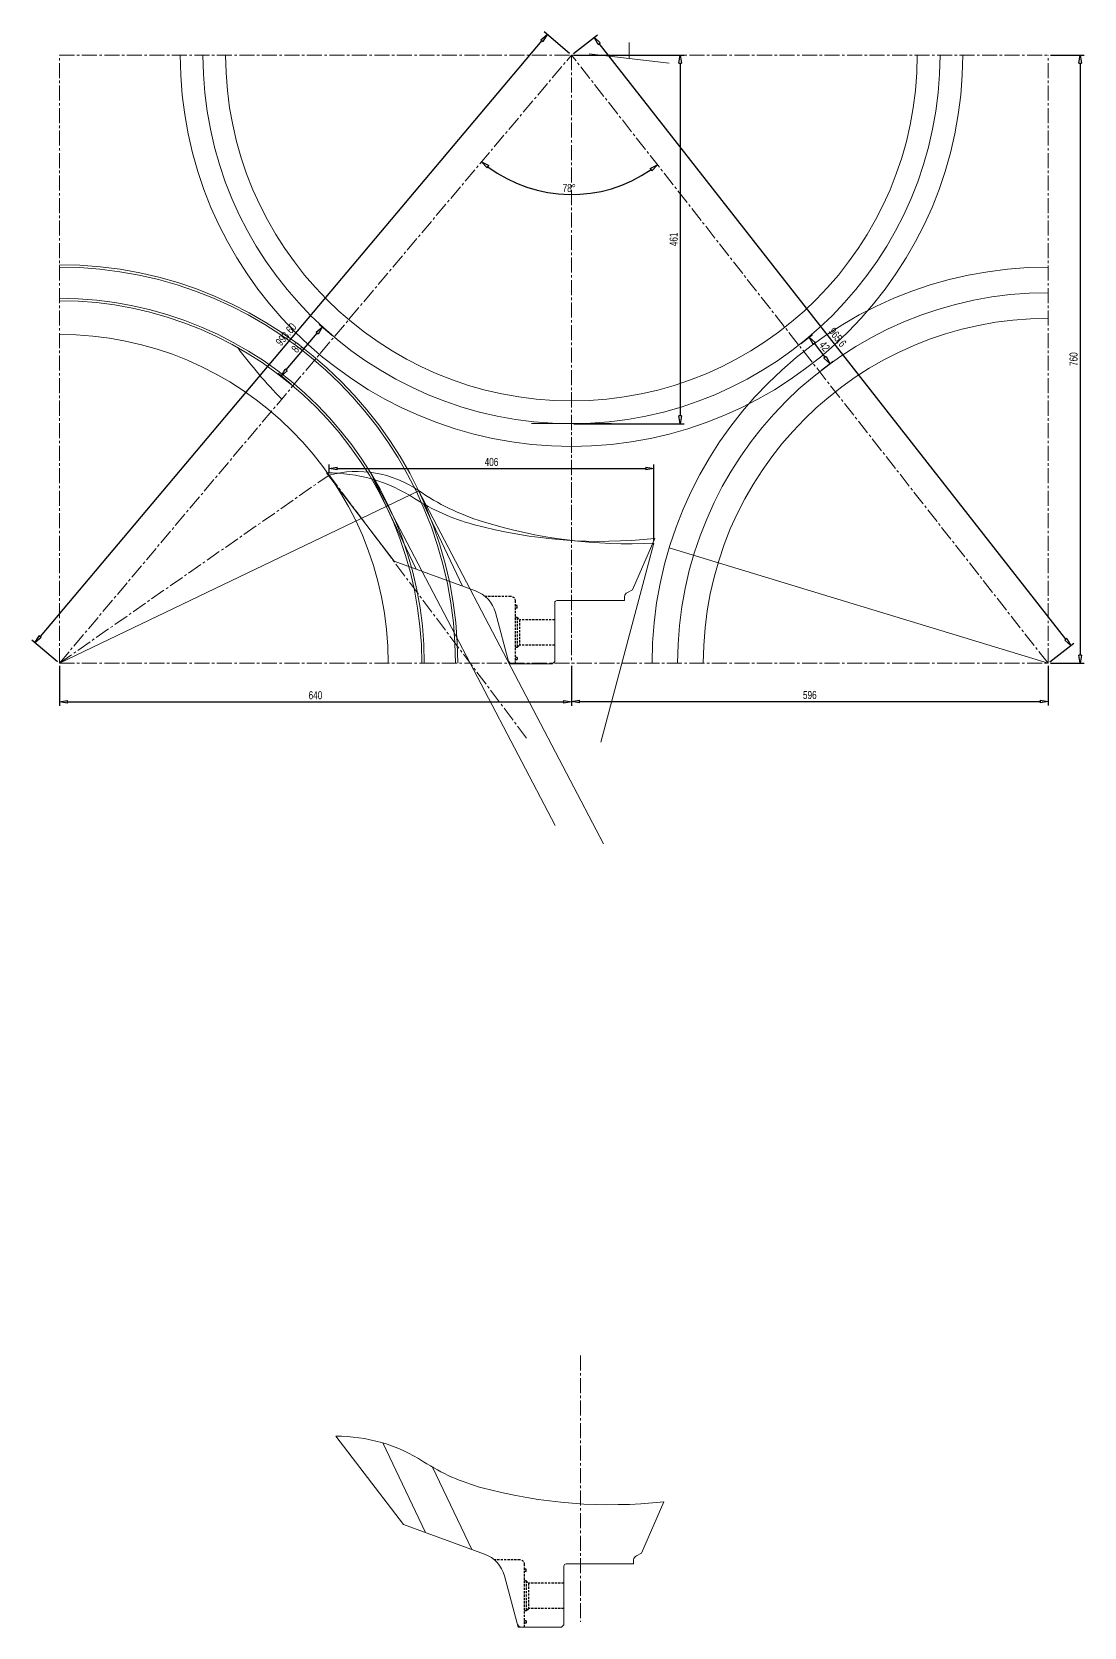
# Model space of a CAD drawing. Header units: millimetres. Extents: x 135002 to 160744, y 22203 to 27033.
# Drawn here: x 159429 to 160744, y 22697 to 24691 of the extents above; entities that cross this region are included whole.
import ezdxf

# ---------------------------------------------------------------- set-up
doc = ezdxf.new("R2010")
doc.units = ezdxf.units.MM
doc.header["$LTSCALE"] = 25
doc.linetypes.add('CENTER2', pattern=[1.125, 0.75, -0.125, 0.125, -0.125])
doc.linetypes.add('HIDDEN', pattern=[0.375, 0.25, -0.125])
doc.layers.get('0').update_dxf_attribs({"linetype": 'CONTINUOUS'})
doc.layers.get('Defpoints').update_dxf_attribs({"linetype": 'CONTINUOUS'})
for name, color, linetype, lineweight in [('04 DIMENSION', 7, 'CONTINUOUS', 18), ('cen line', 1, 'CENTER2', 13), ('main', 7, 'CONTINUOUS', 30)]:
    doc.layers.add(name, color=color, linetype=linetype, lineweight=lineweight)
doc.styles.add('DIM-1', font='swisscl.ttf')
doc.dimstyles.new('DIM-1', dxfattribs={"dimscale": 5, "dimtxt": 2, "dimasz": 2, "dimexe": 1, "dimexo": 0.6, "dimgap": 0.6, "dimtad": 1, "dimdec": 0, "dimzin": 0, "dimdsep": 46, "dimtxsty": 'DIM-1', "dimblk": 'CLOSEDBLANK', "dimcen": 0, "dimclrd": 8, "dimclre": 8, "dimclrt": 6, "dimadec": 0, "dimazin": 0, "dimtfac": 1, "dimtdec": 0, "dimtmove": 1, "dimatfit": 0, "dimfxl": 1, "dimtolj": 1, "dimtzin": 0, "dimarcsym": 1})

# ---------------------------------------------------------------- blocks, each defined once
blk = doc.blocks.new('_ClosedBlank')
at = {"color": 0, "linetype": 'ByBlock', "lineweight": -2}
for p, q in [((-1, 0.17), (0, 0)), ((-1, 0.17), (-1, -0.17)), ((0, 0), (-1, -0.17))]:
    blk.add_line(p, q, dxfattribs=at)
blk = doc.blocks.new('*D749')
at = {"layer": '04 DIMENSION', "color": 8, "linetype": 'Continuous', "lineweight": -2, "transparency": 16777216}
for p, q in [((159804, 24311.3), (159787.8, 24324.9)), ((159752.5, 24250.1), (159736.3, 24263.7))]:
    blk.add_line(p, q, dxfattribs=at)
at = {"layer": '04 DIMENSION', "color": 8, "lineweight": -2, "transparency": 16777216}
blk.add_line((159746.5, 24268.1), (159785.2, 24314), dxfattribs=at)
at = {"layer": 'Defpoints', "color": 0, "transparency": 16777216}
for p in [(159791.6, 24321.7), (159806.3, 24309.3), (159754.8, 24248.1)]:
    blk.add_point(p, dxfattribs=at)
at = {"layer": '04 DIMENSION', "color": 8, "lineweight": -2, "transparency": 16777216, "xscale": 10, "yscale": 10, "zscale": 10}
for p, rotation in [((159791.6, 24321.7), 49.89768101779119), ((159740.1, 24260.5), 229.8976810177912)]:
    blk.add_blockref('_ClosedBlank', p, dxfattribs=dict(at, rotation=rotation))
at = {"layer": '04 DIMENSION', "color": 6, "transparency": 16777216, "insert": (159759.6, 24296.3), "char_height": 10, "attachment_point": 5, "rotation": 49.8977, "style": 'DIM-1'}
blk.add_mtext('\\A1;80', dxfattribs=at)
blk = doc.blocks.new('*D750')
at = {"layer": '04 DIMENSION', "color": 8, "lineweight": -2, "transparency": 16777216}
blk.add_line((160066, 24679.7), (159438.9, 23935), dxfattribs=at)
at = {"layer": '04 DIMENSION', "color": 8, "linetype": 'Continuous', "lineweight": -2, "transparency": 16777216}
for p, q in [((160100.7, 24663.6), (160068.7, 24690.5)), ((159460.7, 23903.6), (159428.6, 23930.5))]:
    blk.add_line(p, q, dxfattribs=at)
at = {"layer": 'Defpoints', "color": 0, "transparency": 16777216}
for p in [(160103, 24661.6), (159432.5, 23927.3), (159463, 23901.6)]:
    blk.add_point(p, dxfattribs=at)
at = {"layer": '04 DIMENSION', "color": 8, "lineweight": -2, "transparency": 16777216, "xscale": 10, "yscale": 10, "zscale": 10}
for p, rotation in [((160072.5, 24687.3), 49.89768101778954), ((159432.5, 23927.3), 229.8976810177896)]:
    blk.add_blockref('_ClosedBlank', p, dxfattribs=dict(at, rotation=rotation))
at = {"layer": '04 DIMENSION', "color": 6, "transparency": 16777216, "insert": (159746.3, 24312.6), "char_height": 10, "attachment_point": 5, "rotation": 49.8977, "style": 'DIM-1'}
blk.add_mtext('\\A1;993.60', dxfattribs=at)
blk = doc.blocks.new('*D751')
at = {"layer": '04 DIMENSION', "color": 8, "linetype": 'Continuous', "lineweight": -2, "transparency": 16777216}
for p, q in [((159463, 23898.6), (159463, 23848.5)), ((160103, 23898.6), (160103, 23848.5))]:
    blk.add_line(p, q, dxfattribs=at)
at = {"layer": '04 DIMENSION', "color": 8, "lineweight": -2, "transparency": 16777216}
blk.add_line((159473, 23853.5), (160093, 23853.5), dxfattribs=at)
at = {"layer": 'Defpoints', "color": 0, "transparency": 16777216}
for p in [(159463, 23901.6), (160103, 23901.6), (160103, 23853.5)]:
    blk.add_point(p, dxfattribs=at)
at = {"layer": '04 DIMENSION', "color": 8, "lineweight": -2, "transparency": 16777216, "xscale": 10, "yscale": 10, "zscale": 10, "rotation": 180}
blk.add_blockref('_ClosedBlank', (159463, 23853.5), dxfattribs=at)
at = {"layer": '04 DIMENSION', "color": 8, "lineweight": -2, "transparency": 16777216, "xscale": 10, "yscale": 10, "zscale": 10}
blk.add_blockref('_ClosedBlank', (160103, 23853.5), dxfattribs=at)
at = {"layer": '04 DIMENSION', "color": 6, "transparency": 16777216, "insert": (159783, 23861.6), "char_height": 10, "attachment_point": 5, "style": 'DIM-1'}
blk.add_mtext('\\A1;640', dxfattribs=at)
blk = doc.blocks.new('*D752')
at = {"layer": '04 DIMENSION', "color": 8, "linetype": 'Continuous', "lineweight": -2, "transparency": 16777216}
for p, q in [((160103, 23898.6), (160103, 23848.8)), ((160698.6, 23898.6), (160698.6, 23848.8))]:
    blk.add_line(p, q, dxfattribs=at)
at = {"layer": '04 DIMENSION', "color": 8, "lineweight": -2, "transparency": 16777216}
blk.add_line((160113, 23853.8), (160688.6, 23853.8), dxfattribs=at)
at = {"layer": 'Defpoints', "color": 0, "transparency": 16777216}
for p in [(160103, 23901.6), (160698.6, 23901.6), (160698.6, 23853.8)]:
    blk.add_point(p, dxfattribs=at)
at = {"layer": '04 DIMENSION', "color": 8, "lineweight": -2, "transparency": 16777216, "xscale": 10, "yscale": 10, "zscale": 10, "rotation": 180}
blk.add_blockref('_ClosedBlank', (160103, 23853.8), dxfattribs=at)
at = {"layer": '04 DIMENSION', "color": 8, "lineweight": -2, "transparency": 16777216, "xscale": 10, "yscale": 10, "zscale": 10}
blk.add_blockref('_ClosedBlank', (160698.6, 23853.8), dxfattribs=at)
at = {"layer": '04 DIMENSION', "color": 6, "transparency": 16777216, "insert": (160400.8, 23861.9), "char_height": 10, "attachment_point": 5, "style": 'DIM-1'}
blk.add_mtext('\\A1;596', dxfattribs=at)
blk = doc.blocks.new('*D753')
at = {"layer": '04 DIMENSION', "color": 8, "linetype": 'Continuous', "lineweight": -2, "transparency": 16777216}
for p, q in [((160389.5, 24301), (160404, 24312.3)), ((160415.4, 24267.9), (160429.9, 24279.3))]:
    blk.add_line(p, q, dxfattribs=at)
at = {"layer": '04 DIMENSION', "color": 8, "lineweight": -2, "transparency": 16777216}
blk.add_line((160406.2, 24301.4), (160419.8, 24284.1), dxfattribs=at)
at = {"layer": 'Defpoints', "color": 0, "transparency": 16777216}
for p in [(160387.1, 24299.1), (160413, 24266), (160426, 24276.2)]:
    blk.add_point(p, dxfattribs=at)
at = {"layer": '04 DIMENSION', "color": 8, "lineweight": -2, "transparency": 16777216, "xscale": 10, "yscale": 10, "zscale": 10}
for p, rotation in [((160400.1, 24309.3), 128.0869636979724), ((160426, 24276.2), 308.0869636979723)]:
    blk.add_blockref('_ClosedBlank', p, dxfattribs=dict(at, rotation=rotation))
at = {"layer": '04 DIMENSION', "color": 6, "transparency": 16777216, "insert": (160419.3, 24297.7), "char_height": 10, "attachment_point": 5, "rotation": 308.087, "style": 'DIM-1'}
blk.add_mtext('\\A1;42', dxfattribs=at)
blk = doc.blocks.new('*D754')
at = {"layer": '04 DIMENSION', "color": 8, "linetype": 'Continuous', "lineweight": -2, "transparency": 16777216}
for p, q in [((160105.3, 24663.5), (160135.3, 24686.9)), ((160701, 23903.5), (160730.9, 23926.9))]:
    blk.add_line(p, q, dxfattribs=at)
at = {"layer": '04 DIMENSION', "color": 8, "lineweight": -2, "transparency": 16777216}
blk.add_line((160720.8, 23931.7), (160137.5, 24676), dxfattribs=at)
at = {"layer": 'Defpoints', "color": 0, "transparency": 16777216}
for p in [(160131.3, 24683.8), (160103, 24661.6), (160698.6, 23901.6)]:
    blk.add_point(p, dxfattribs=at)
at = {"layer": '04 DIMENSION', "color": 8, "lineweight": -2, "transparency": 16777216, "xscale": 10, "yscale": 10, "zscale": 10}
for p, rotation in [((160131.3, 24683.8), 128.086963697983), ((160727, 23923.8), 308.086963697983)]:
    blk.add_blockref('_ClosedBlank', p, dxfattribs=dict(at, rotation=rotation))
at = {"layer": '04 DIMENSION', "color": 6, "transparency": 16777216, "insert": (160435.5, 24308.9), "char_height": 10, "attachment_point": 5, "rotation": 308.087, "style": 'DIM-1'}
blk.add_mtext('\\A1;965.6', dxfattribs=at)
blk = doc.blocks.new('*D755')
at = {"layer": '04 DIMENSION', "color": 8, "linetype": 'Continuous', "lineweight": -2, "transparency": 16777216}
for p, q in [((160701.6, 24661.6), (160743.6, 24661.6)), ((160701.6, 23901.6), (160743.6, 23901.6))]:
    blk.add_line(p, q, dxfattribs=at)
at = {"layer": '04 DIMENSION', "color": 8, "lineweight": -2, "transparency": 16777216}
blk.add_line((160738.6, 24651.6), (160738.6, 23911.6), dxfattribs=at)
at = {"layer": 'Defpoints', "color": 0, "transparency": 16777216}
for p in [(160698.6, 24661.6), (160698.6, 23901.6), (160738.6, 23901.6)]:
    blk.add_point(p, dxfattribs=at)
at = {"layer": '04 DIMENSION', "color": 8, "lineweight": -2, "transparency": 16777216, "xscale": 10, "yscale": 10, "zscale": 10}
for p, rotation in [((160738.6, 24661.6), 90), ((160738.6, 23901.6), 270)]:
    blk.add_blockref('_ClosedBlank', p, dxfattribs=dict(at, rotation=rotation))
at = {"layer": '04 DIMENSION', "color": 6, "transparency": 16777216, "insert": (160730.5, 24281.6), "char_height": 10, "attachment_point": 5, "rotation": 90, "style": 'DIM-1'}
blk.add_mtext('\\A1;760', dxfattribs=at)
blk = doc.blocks.new('*D757')
at = {"layer": '04 DIMENSION', "color": 8, "linetype": 'Continuous', "lineweight": -2, "transparency": 16777216}
for p, q in [((160106, 24661.6), (160243.8, 24661.6)), ((160106, 24201), (160243.8, 24201))]:
    blk.add_line(p, q, dxfattribs=at)
at = {"layer": '04 DIMENSION', "color": 8, "lineweight": -2, "transparency": 16777216}
blk.add_line((160238.8, 24651.6), (160238.8, 24211), dxfattribs=at)
at = {"layer": 'Defpoints', "color": 0, "transparency": 16777216}
for p in [(160103, 24661.6), (160103, 24201), (160238.8, 24201)]:
    blk.add_point(p, dxfattribs=at)
at = {"layer": '04 DIMENSION', "color": 8, "lineweight": -2, "transparency": 16777216, "xscale": 10, "yscale": 10, "zscale": 10}
for p, rotation in [((160238.8, 24661.6), 90), ((160238.8, 24201), 270)]:
    blk.add_blockref('_ClosedBlank', p, dxfattribs=dict(at, rotation=rotation))
at = {"layer": '04 DIMENSION', "color": 6, "transparency": 16777216, "insert": (160230.7, 24431.3), "char_height": 10, "attachment_point": 5, "rotation": 90, "style": 'DIM-1'}
blk.add_mtext('\\A1;461', dxfattribs=at)
blk = doc.blocks.new('*D759')
at = {"layer": '04 DIMENSION', "color": 8, "lineweight": -2, "transparency": 16777216}
blk.add_arc((160103, 24661.6), 174.3, 233.1848, 304.7999, dxfattribs=at)
at = {"layer": 'Defpoints', "color": 0, "transparency": 16777216}
for p in [(160103, 24661.6), (160103, 24661.6), (160060.7, 24492.5), (159463, 23901.6), (160698.6, 23901.6)]:
    blk.add_point(p, dxfattribs=at)
at = {"layer": '04 DIMENSION', "color": 8, "lineweight": -2, "transparency": 16777216, "xscale": 10, "yscale": 10, "zscale": 10}
for p, rotation in [((159990.7, 24528.3), 141.5412227131272), ((160210.5, 24524.4), 36.44342200264281)]:
    blk.add_blockref('_ClosedBlank', p, dxfattribs=dict(at, rotation=rotation))
at = {"layer": '04 DIMENSION', "color": 6, "transparency": 16777216, "insert": (160100.1, 24495.4), "char_height": 10, "attachment_point": 5, "rotation": 358.9923, "style": 'DIM-1'}
blk.add_mtext('\\A1;78°', dxfattribs=at)
blk = doc.blocks.new('*D760')
at = {"layer": '04 DIMENSION', "color": 8, "linetype": 'Continuous', "lineweight": -2, "transparency": 16777216}
for p, q in [((159800, 24139.8), (159800, 24150)), ((160206, 24054.9), (160206, 24150))]:
    blk.add_line(p, q, dxfattribs=at)
at = {"layer": '04 DIMENSION', "color": 8, "lineweight": -2, "transparency": 16777216}
blk.add_line((159810, 24145), (160196, 24145), dxfattribs=at)
at = {"layer": 'Defpoints', "color": 0, "transparency": 16777216}
for p in [(160206, 24145), (159800, 24136.8), (160206, 24051.9)]:
    blk.add_point(p, dxfattribs=at)
at = {"layer": '04 DIMENSION', "color": 8, "lineweight": -2, "transparency": 16777216, "xscale": 10, "yscale": 10, "zscale": 10, "rotation": 180}
blk.add_blockref('_ClosedBlank', (159800, 24145), dxfattribs=at)
at = {"layer": '04 DIMENSION', "color": 8, "lineweight": -2, "transparency": 16777216, "xscale": 10, "yscale": 10, "zscale": 10}
blk.add_blockref('_ClosedBlank', (160206, 24145), dxfattribs=at)
at = {"layer": '04 DIMENSION', "color": 6, "transparency": 16777216, "insert": (160003, 24153.1), "char_height": 10, "attachment_point": 5, "style": 'DIM-1'}
blk.add_mtext('\\A1;406', dxfattribs=at)

msp = doc.modelspace()

# ---------------------------------------------------------------- linework, layer by layer
at = {"layer": '04 DIMENSION'}
for p, q in [((160175.257, 24657.311), (160175.257, 24677.243)), ((160225.257, 24651.311), (160125.257, 24663.311)), ((160052.983, 24201.032), (160152.983, 24201.032)), ((160082.555, 23699.108), (159851.419, 24140.467)), ((159462.951, 23901.632), (159912.109, 24117.224)), ((160142.946, 23675.963), (159911.81, 24117.323)), ((160139.539, 23803.127), (160206.029, 24051.895)), ((160225.159, 24046.059), (160698.62, 23901.632))]:
    msp.add_line(p, q, dxfattribs=at)
at = {"layer": '04 DIMENSION', "color": 11, "true_color": 0xf27172}
for p, q in [((159881.532, 24029.052), (159796.852, 24139.497)), ((159855.714, 24131.19), (159908.931, 24019.079)), ((159918.035, 24100.789), (159966.824, 23998.008)), ((160206.949, 24057.637), (160179.248, 23993.571)), ((159982.909, 23992.154), (159881.532, 24029.052)), ((160084.983, 23980.032), (160169.258, 23980.032)), ((160169.258, 23985.032), (160169.258, 23980.032)), ((160173.011, 23989.874), (160179.248, 23993.571)), ((160007.865, 23964.919), (160024.983, 23901.032)), ((160081.983, 23977.032), (160081.983, 23904.032)), ((160078.983, 23901.032), (160024.983, 23901.032)), ((160081.983, 23904.032), (160078.983, 23901.032)), ((159892.946, 22825.297), (159808.266, 22935.743)), ((159867.128, 22927.435), (159920.345, 22815.325)), ((159929.449, 22897.035), (159978.237, 22794.254)), ((160218.363, 22853.883), (160190.662, 22789.816)), ((159994.323, 22788.399), (159892.946, 22825.297)), ((160184.425, 22786.119), (160190.662, 22789.816)), ((160093.397, 22773.277), (160093.397, 22700.277)), ((160096.397, 22776.277), (160180.671, 22776.277)), ((160180.671, 22781.277), (160180.671, 22776.277)), ((160019.279, 22761.164), (160036.397, 22697.277)), ((160090.397, 22697.277), (160036.397, 22697.277)), ((160093.397, 22700.277), (160090.397, 22697.277))]:
    msp.add_line(p, q, dxfattribs=at)
at = {"layer": '04 DIMENSION', "color": 85, "true_color": 0x58ba48}
for centre, radius, start, end in [((160102.983, 24661.632), 489, 180, 0), ((160102.983, 24661.632), 432.2, 180, 0), ((159462.951, 23901.632), 498, 0, 90), ((159462.951, 23901.632), 495, 0, 90), ((160698.62, 23901.632), 495, 90, 180), ((160698.62, 23901.632), 431, 90, 180), ((159462.951, 23901.632), 411, 0, 90)]:
    msp.add_arc(centre, radius, start, end, dxfattribs=at)
at = {"layer": '04 DIMENSION', "color": 30, "true_color": 0xf8991e}
for centre, radius, start, end in [((160102.983, 24661.632), 460.6, 180, 0), ((159462.951, 23901.632), 456, 0, 90), ((160698.62, 23901.632), 463, 90, 180), ((159462.951, 23901.632), 453, 0, 90)]:
    msp.add_arc(centre, radius, start, end, dxfattribs=at)
at = {"layer": '04 DIMENSION'}
for centre, radius, start, end in [((160172.899, 24657.594), 606.605, 216.590703, 224.593249), ((159834.848, 24005.299), 136, 55.592597, 104.827874), ((160081.22, 24365.017), 300, 235.592597, 252.601638), ((160172.899, 24657.594), 606.605, 252.601638, 273.13081)]:
    msp.add_arc(centre, radius, start, end, dxfattribs=at)
at = {"layer": '04 DIMENSION', "color": 11, "true_color": 0xf27172}
for centre, radius, start, end in [((159798.784, 23940.506), 199, 57.154662, 90.556299), ((160047.734, 24326.13), 260, 237.154662, 254.885533), ((160139.673, 24666.532), 612.6, 254.885533, 276.304917), ((159969.228, 23954.566), 40, 15, 70), ((160084.983, 23977.032), 3, 90, 180), ((160174.258, 23985.032), 5, 104.439442, 180), ((160029.587, 23907.032), 6, 195, 270), ((159810.198, 22736.752), 199, 57.154662, 90.556299), ((160059.148, 23122.375), 260, 237.154662, 254.885533), ((160151.087, 23462.778), 612.6, 254.885533, 276.304917), ((159980.642, 22750.811), 40, 15, 70), ((160185.671, 22781.277), 5, 104.439442, 180), ((160096.397, 22773.277), 3, 90, 180), ((160041.001, 22703.277), 6, 195, 270)]:
    msp.add_arc(centre, radius, start, end, dxfattribs=at)
at = {"layer": 'cen line'}
for p, q in [((159462.951, 23901.632), (160102.983, 24661.632)), ((159462.951, 23901.632), (159462.951, 24661.632)), ((159462.951, 24661.632), (160698.62, 24661.632)), ((160102.983, 24661.632), (160102.983, 23901.632)), ((160698.62, 23901.632), (160102.983, 24661.632)), ((160698.62, 23901.632), (160698.62, 24661.632)), ((160102.983, 24240.276), (160102.983, 23907.632)), ((159462.951, 23901.632), (159800.043, 24136.77)), ((160046.803, 23808.09), (159800.043, 24136.77)), ((159462.951, 23901.632), (160698.62, 23901.632)), ((160114.397, 23036.521), (160114.397, 22703.877))]:
    msp.add_line(p, q, dxfattribs=at)
at = {"layer": 'main', "color": 11, "linetype": 'HIDDEN', "ltscale": 0.45, "true_color": 0xf27172}
for p, q in [((160026.983, 23985.032), (159995.148, 23985.032)), ((160026.983, 23985.032), (159995.148, 23985.032)), ((160032.983, 23901.032), (160032.983, 23979.032)), ((160034.983, 23973.603), (160032.983, 23973.603)), ((160034.983, 23970.603), (160032.983, 23970.603)), ((160034.983, 23970.603), (160034.983, 23973.603)), ((160034.981, 23958.782), (160032.983, 23958.782)), ((160034.981, 23958.782), (160034.981, 23921.282)), ((160034.981, 23958.782), (160037.981, 23955.782)), ((160081.983, 23955.782), (160037.981, 23955.782)), ((160037.981, 23955.782), (160037.981, 23924.282)), ((160034.981, 23921.282), (160032.983, 23921.282)), ((160037.981, 23924.282), (160034.981, 23921.282)), ((160034.981, 23921.282), (160037.981, 23924.282)), ((160081.983, 23924.282), (160037.981, 23924.282)), ((160034.983, 23908.961), (160032.983, 23908.961)), ((160034.983, 23905.961), (160032.983, 23905.961)), ((160034.983, 23908.961), (160034.983, 23905.961)), ((160038.397, 22781.277), (160006.562, 22781.277)), ((160038.397, 22781.277), (160006.562, 22781.277)), ((160044.397, 22697.277), (160044.397, 22775.277)), ((160046.397, 22769.849), (160044.397, 22769.849)), ((160046.397, 22766.849), (160044.397, 22766.849)), ((160046.397, 22766.849), (160046.397, 22769.849)), ((160046.395, 22755.027), (160044.397, 22755.027)), ((160046.395, 22755.027), (160046.395, 22717.527)), ((160046.395, 22755.027), (160049.395, 22752.027)), ((160093.397, 22752.027), (160049.395, 22752.027)), ((160049.395, 22752.027), (160049.395, 22720.527)), ((160046.395, 22717.527), (160044.397, 22717.527)), ((160046.397, 22705.207), (160044.397, 22705.207)), ((160049.395, 22720.527), (160046.395, 22717.527)), ((160046.395, 22717.527), (160049.395, 22720.527)), ((160046.397, 22705.207), (160046.397, 22702.207)), ((160093.397, 22720.527), (160049.395, 22720.527)), ((160046.397, 22702.207), (160044.397, 22702.207))]:
    msp.add_line(p, q, dxfattribs=at)
for centre in [(160026.983, 23979.032), (160026.983, 23979.032), (160038.397, 22775.277), (160038.397, 22775.277)]:
    msp.add_arc(centre, 6, 0, 90, dxfattribs=at)

# ---------------------------------------------------------------- dimensions: what is measured, and where the dimension line sits
at = {"layer": '04 DIMENSION'}
for p1, p2, distance, override, picture, middle in [((160102.983, 24661.632), (159462.951, 23901.632), -39.871, {"dimdec": 2}, '*D750', (159746.253, 24312.551)), ((160698.62, 23901.632), (160102.983, 24661.632), -36.013, {"dimdec": 1}, '*D754', (160435.539, 24308.856))]:
    dim = msp.add_aligned_dim(p1=p1, p2=p2, distance=distance, dimstyle='DIM-1', override=override, dxfattribs=at)
    dim.commit()
    dim.dimension.update_dxf_attribs({"geometry": picture, "text_midpoint": middle})
dim = msp.add_angular_dim_2l(base=(160060.693, 24492.509), line1=((160698.62, 23901.632), (160102.983, 24661.632)), line2=((159462.951, 23901.632), (160102.983, 24661.632)), dimstyle='DIM-1', dxfattribs=at)
dim.commit()
dim.dimension.update_dxf_attribs({"geometry": '*D759', "text_midpoint": (160100.06, 24495.449)})
for base, p1, p2, picture, middle in [((160238.849, 24201.032), (160102.983, 24661.632), (160102.983, 24201.032), '*D757', (160230.728, 24431.332)), ((160738.624, 23901.632), (160698.62, 24661.632), (160698.62, 23901.632), '*D755', (160730.503, 24281.632))]:
    dim = msp.add_linear_dim(base=base, p1=p1, p2=p2, angle=90, dimstyle='DIM-1', dxfattribs=at)
    dim.commit()
    dim.dimension.update_dxf_attribs({"geometry": picture, "text_midpoint": middle})
for p1, p2, distance, picture, middle in [((159754.753, 24248.129), (159806.286, 24309.321), 19.166, '*D749', (159759.648, 24296.302)), ((160387.108, 24299.105), (160413.016, 24266.048), 16.467, '*D753', (160419.335, 24297.681))]:
    dim = msp.add_aligned_dim(p1=p1, p2=p2, distance=distance, dimstyle='DIM-1', dxfattribs=at)
    dim.commit()
    dim.dimension.update_dxf_attribs({"geometry": picture, "text_midpoint": middle})
for base, p1, p2, picture, middle in [((160206.029, 24144.981), (159800.043, 24136.77), (160206.029, 24051.895), '*D760', (160003.036, 24153.102)), ((160102.983, 23853.478), (159462.951, 23901.632), (160102.983, 23901.632), '*D751', (159782.967, 23861.6)), ((160698.62, 23853.761), (160102.983, 23901.632), (160698.62, 23901.632), '*D752', (160400.802, 23861.882))]:
    dim = msp.add_linear_dim(base=base, p1=p1, p2=p2, dimstyle='DIM-1', dxfattribs=at)
    dim.commit()
    dim.dimension.update_dxf_attribs({"geometry": picture, "text_midpoint": middle})

doc.saveas('drawing.dxf')
